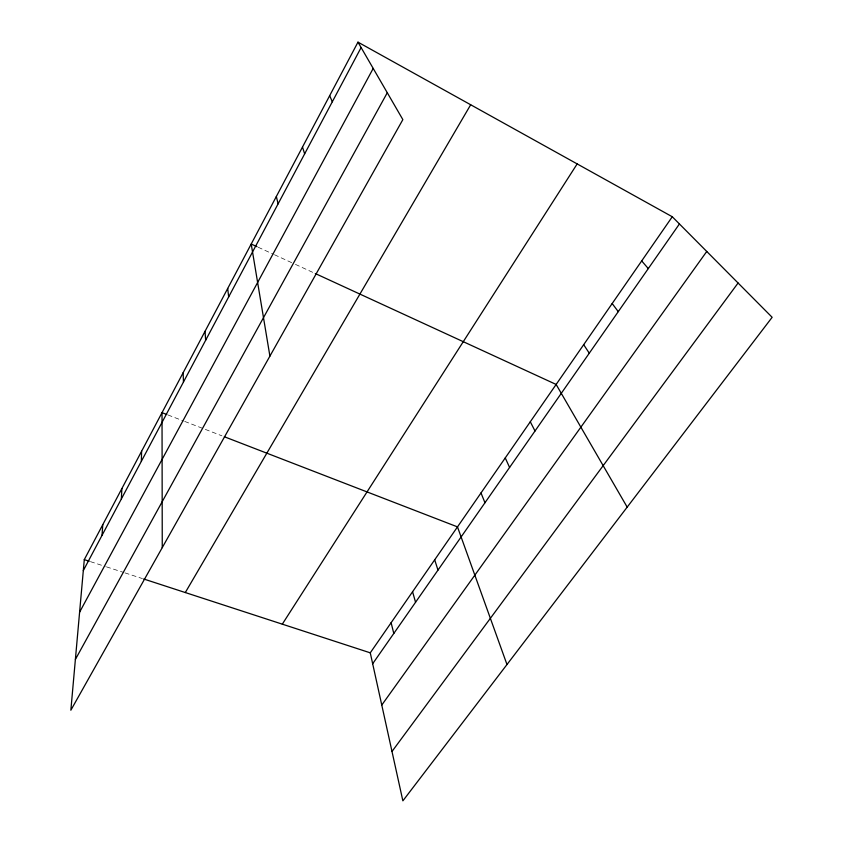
<?xml version="1.0" encoding="UTF-8"?>
<svg xmlns="http://www.w3.org/2000/svg" width="843" height="843" viewBox="0 0 843 843"><rect width="100%" height="100%" fill="white"/><g stroke="black" fill="none" stroke-linecap="round" stroke-linejoin="round"><path stroke-width="0.63" stroke-dasharray="4.21 3.16" d="M90.443 561.638L105.217 566.443M106.45 566.844L123.742 572.481M124.996 572.892L142.446 578.583M167.989 414.967L183.511 420.963M184.712 421.426L221.93 435.82M258.19 247.241L273.311 254.196M274.47 254.734L294.27 263.848M295.44 264.386L314.133 272.995"/><path stroke-width="1.26" d="M141.35 461.311L141.603 451.258M121.35 498.951L121.866 488.582M102.024 535.358L102.772 524.683M84.289 559.626L70.854 710.217L402.859 119.622L357.98 42.15L84.289 559.626L89.21 561.238M83.32 570.574L361.11 47.556M79.6 612.176L373.196 68.431M75.385 659.426L387.285 92.741M185.302 592.545L470.679 104.764M282.31 624.157L577.16 163.921M672.282 216.756L772.146 317.305L402.87 800.85L370.267 652.83L672.282 216.756L357.98 42.15M372.669 663.747L679.426 223.953M381.774 705.054L706.75 251.467M391.995 751.482L738.078 283.016M143.689 578.983L370.267 652.83M166.798 414.503L162.025 412.659L162.256 547.634M224.343 436.748L457.486 526.886L506.98 664.526M257.031 246.704L251.214 244.027L269.908 356.136M315.303 273.543L556.138 384.45L627.181 507.128M641.692 260.919L648.288 268.58M612.176 303.533L618.267 311.636M583.683 344.682L589.278 353.196M530.289 421.774L535.01 430.994M505.252 457.928L509.594 467.454M329.676 95.67L332.3 101.792M480.995 492.944L484.967 502.755M434.693 559.805L437.981 570.11M302.489 147.072L304.65 153.858M412.575 591.733L415.557 602.271M391.11 622.724L393.797 633.462M276.356 196.482L278.085 203.88M227.705 288.464L228.664 296.915M205.028 331.341L205.66 340.235M183.152 372.701L183.458 382.016"/></g></svg>
